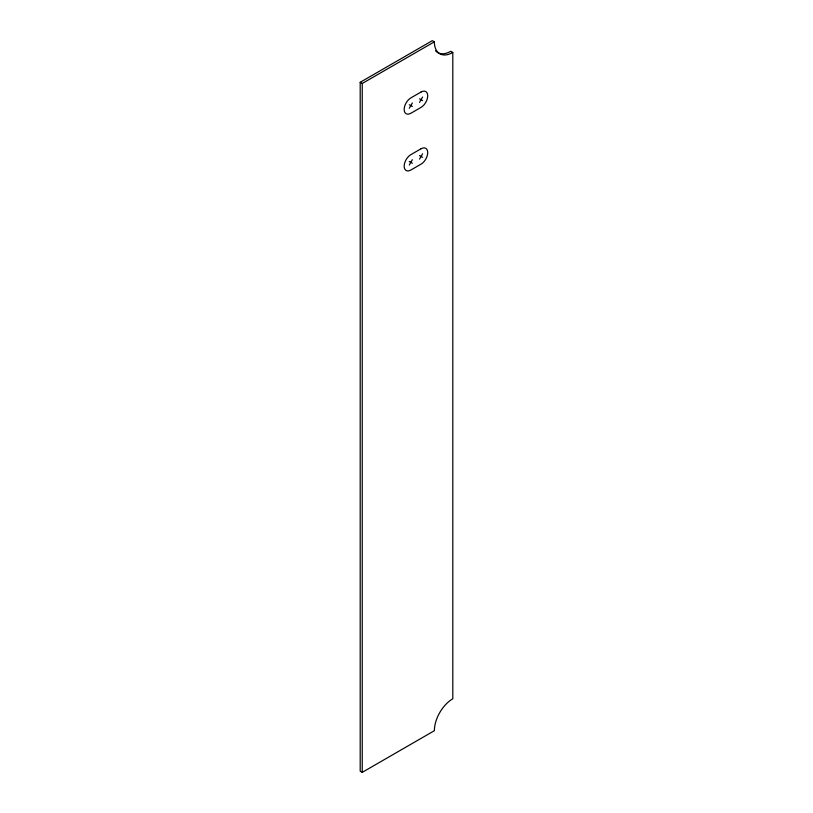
<?xml version="1.0" encoding="UTF-8"?>
<svg xmlns="http://www.w3.org/2000/svg" width="813" height="813" viewBox="0 0 813 813"><rect width="100%" height="100%" fill="white"/><g stroke="black" fill="none" stroke-linecap="round" stroke-linejoin="round"><path stroke-width="1.22" d="M409.285 108.271L412.354 102.946M419.528 102.357L422.597 97.032M409.285 165.019L412.354 159.704M419.528 159.104L422.597 153.789M360.2 82.296L432.323 40.65L434.376 41.829A26.067 15.051 -60 0 0 452.8 52.469L452.8 698.784A26.067 15.051 -60 0 0 434.376 730.704L362.242 772.35L360.2 771.171L360.2 82.296L362.242 83.475L434.376 41.829M452.8 52.469L450.758 51.29A26.067 15.051 -60 0 1 435.504 50.762M419.528 98.81L422.597 100.578M409.285 104.725L412.354 106.493M419.528 155.557L422.597 157.336M409.285 161.472L412.354 163.25M362.242 83.475L362.242 772.35M421.063 92.011L410.819 97.926A9.41 5.437 -60 0 0 404.163 109.45A9.41 5.437 -60 0 0 410.819 113.292L421.063 107.377A9.41 5.437 -60 0 0 427.719 95.853A9.41 5.437 -60 0 0 421.063 92.011M421.063 148.759L410.819 154.673A9.41 5.437 -60 0 0 404.163 166.198A9.41 5.437 -60 0 0 410.819 170.049L421.063 164.135A9.41 5.437 -60 0 0 427.719 152.61A9.41 5.437 -60 0 0 421.063 148.759"/></g></svg>
